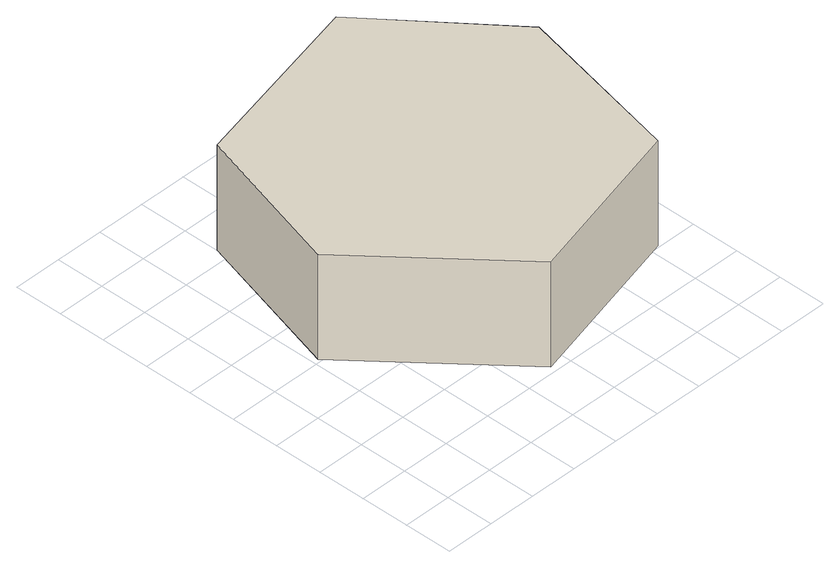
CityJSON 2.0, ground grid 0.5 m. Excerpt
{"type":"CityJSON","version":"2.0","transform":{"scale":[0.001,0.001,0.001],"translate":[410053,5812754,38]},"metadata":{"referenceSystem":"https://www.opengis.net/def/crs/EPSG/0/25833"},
"CityObjects":{
"building1":{"type":"Building","attributes":{"Gemeindeschluessel":"11000009","BezugspunktDach":"2200","function":"31001_3281","measuredHeight":1.14,"storeysAboveGround":1},"address":[{"country":"Germany","locality":"Berlin","thoroughfareNumber":"51","thoroughfareName":"Dahlwitzer Heuweg"}],"geometry":[{"type":"Solid","lod":"1","boundaries":[[[[0,1,2,3,4,5]],[[6,7,8,9,10,11]],[[6,11,5,4]],[[7,6,4,3]],[[8,7,3,2]],[[9,8,2,1]],[[10,9,1,0]],[[11,10,0,5]]]]}]}
},
"vertices":[
[1830,564,2030],[3592,1019,2030],[3977,2768,2030],[2906,4081,2030],[1005,3635,2030],[557,2034,2030],[1005,3635,893],[2906,4081,893],[3977,2768,893],[3592,1019,893],[1830,564,893],[557,2034,893]
]}
